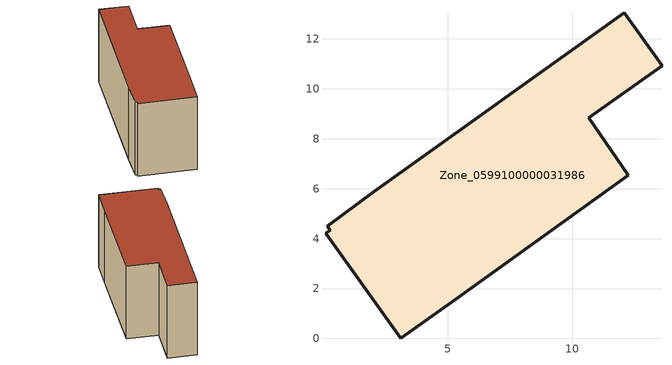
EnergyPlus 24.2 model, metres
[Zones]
Zone_0599100000031986
 floor ground (C_G): 5.19,1.47 3.11,0 0.11,4.22 0.29,4.34 0.19,4.5 2.04,5.88 12.08,13.06 13.59,10.94 10.65,8.84 12.24,6.54 z0
 wall outside (C_F): 13.59,10.94 12.08,13.06 2.04,5.88 0.19,4.5 0.29,4.34 0.11,4.22 3.11,0 5.19,1.47 12.24,6.54 10.65,8.84 13.59,10.94 z0:7.36
 roof outside (C_R): 5.19,1.47 12.24,6.54 10.65,8.84 13.59,10.94 12.08,13.06 2.04,5.88 0.19,4.5 0.29,4.34 0.11,4.22 3.11,0 z7.36
[BUILDING]
Pand.0599100000031986: North Axis=0; Terrain=City; Loads Convergence Tolerance Value=0.04; Temperature Convergence Tolerance Value=0.4; Solar Distribution=FullExterior; Maximum Number of Warmup Days=25; Minimum Number of Warmup Days=1
[Site:Location]
Rotterdam.The.Hague.AP_ZH_NLD Design_Conditions: Latitude=51.96; Longitude=4.45; Time Zone=1; Elevation=-4.5
[SITE:GROUNDTEMPERATURE:BUILDINGSURFACE]
18, 18, 18, 18, 18, 18, 18, 18, 18, 18, 18, 18
[MATERIAL] Thermal Absorptance=0.9; Solar Absorptance=0.7; Visible Absorptance=0.7
Name | Roughness | Thickness | Conductivity | Density | Specific Heat
G.TI.1975-1991 | MediumSmooth | 0.15 | 0.288461 | 540 | 1210
F.TI.1975-1991 | Rough | 0.3 | 0.230769 | 1920 | 840
R.TI.1975-1991 | MediumRough | 0.2 | 0.153846 | 1500 | 1000
[CONSTRUCTION]
C_G: G.TI.1975-1991
C_F: F.TI.1975-1991
C_R: R.TI.1975-1991
[ZONE]
Zone_0599100000031986: Type=1; Multiplier=1; Ceiling Height=Autocalculate; Volume=Autocalculate; Floor Area=autocalculate; Part of Total Floor Area=Yes
[ZONEINFILTRATION:DESIGNFLOWRATE]
Infil_Zone_0599100000031986: Zone or ZoneList or Space or SpaceList=Zone_0599100000031986; Schedule=AlwaysOn; Design Flow Rate Calculation Method=Flow/Area; Flow Rate per Floor Area=0.003; Constant Term Coefficient=1; Temperature Term Coefficient=0; Velocity Term Coefficient=0; Velocity Squared Term Coefficient=0
[HVACTEMPLATE:ZONE:IDEALLOADSAIRSYSTEM]
Zone_0599100000031986: Maximum Heating Supply Air Temperature=50; Minimum Cooling Supply Air Temperature=13; Maximum Heating Supply Air Humidity Ratio=0.0156; Minimum Cooling Supply Air Humidity Ratio=0.0077; Heating Limit=NoLimit; Cooling Limit=NoLimit; Dehumidification Control Type=ConstantSensibleHeatRatio; Cooling Sensible Heat Ratio=0.7; Dehumidification Setpoint=60; Humidification Control Type=None; Humidification Setpoint=30; Outdoor Air Method=None; Outdoor Air Flow Rate per Person=0.00944; Outdoor Air Flow Rate per Zone Floor Area=0; Outdoor Air Flow Rate per Zone=0; Demand Controlled Ventilation Type=None; Outdoor Air Economizer Type=NoEconomizer; Heat Recovery Type=None; Sensible Heat Recovery Effectiveness=0.7; Latent Heat Recovery Effectiveness=0.65
[ZONECONTROL:THERMOSTAT]
ThermostatControl_Zone_0599100000031986: Zone or ZoneList=Zone_0599100000031986; Control Type Schedule=DualSetpointControlType; Control 1=Thermostat_Zone_0599100000031986; Temperature Difference Between Cutout And Setpoint=0
[THERMOSTATSETPOINT:DUALSETPOINT]
Thermostat_Zone_0599100000031986: Heating Setpoint Temperature Schedule=HeatingSetpoint_Zone_0599100000031986; Cooling Setpoint Temperature Schedule=CoolingSetpoint_Zone_0599100000031986
[SCHEDULE:COMPACT]
HeatingSetpoint_Zone_0599100000031986: Through: 12/31, For: AllDays, Until: 24:00, 21
CoolingSetpoint_Zone_0599100000031986: Through: 12/31, For: AllDays, Until: 24:00, 24
DualSetpointControlType: Through: 12/31, For: AllDays, Until: 24:00, 4
AlwaysOn: Through: 12/31, For: AllDays, Until: 24:00, 1
